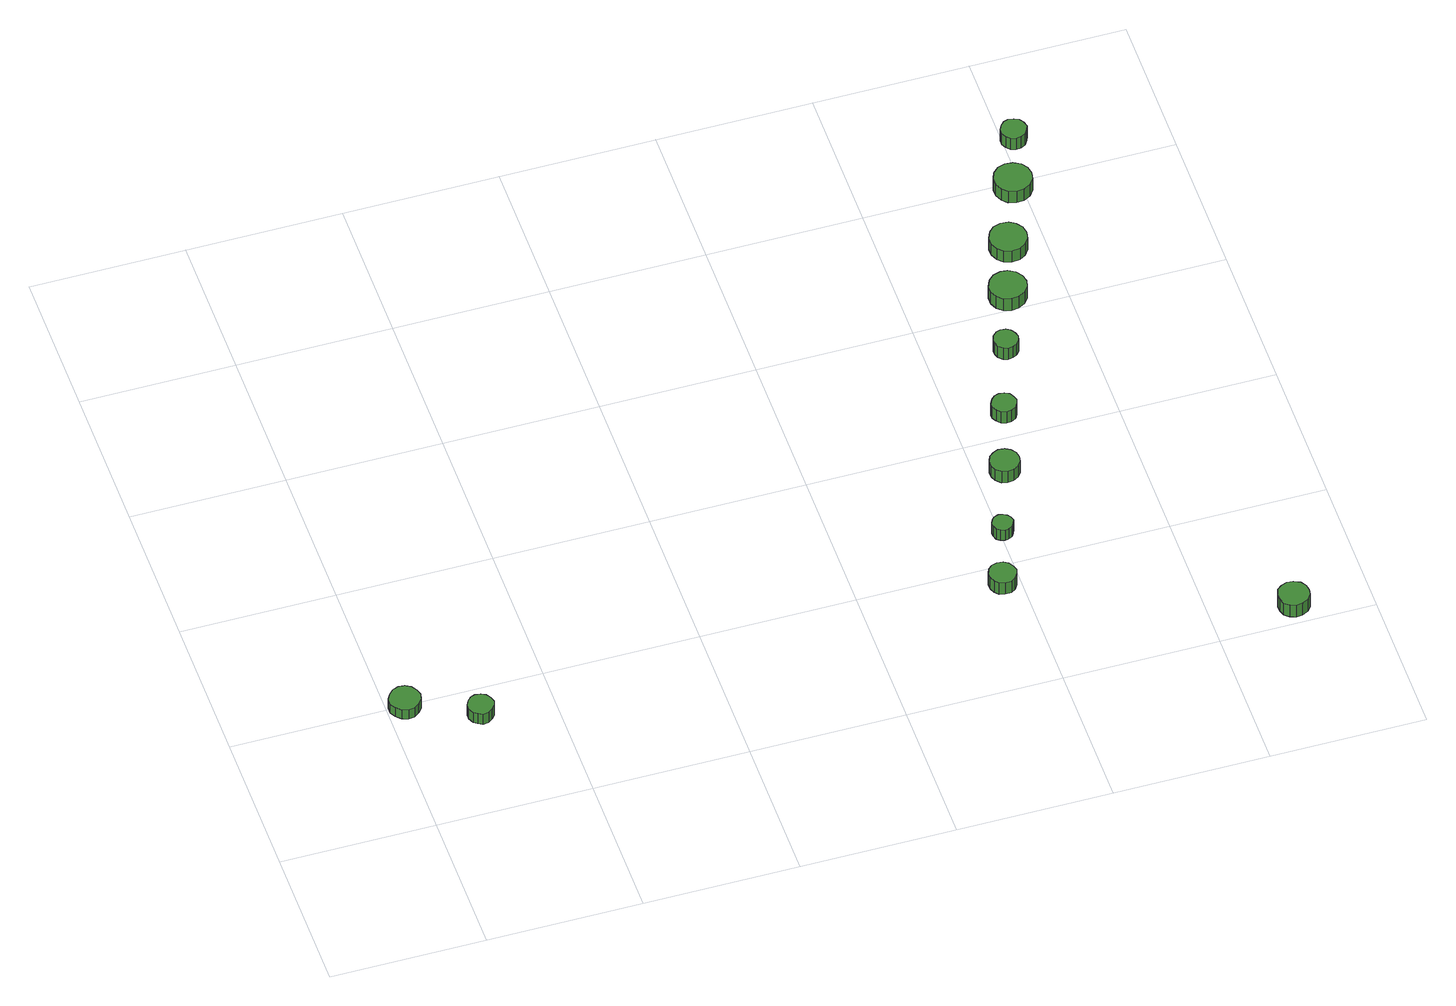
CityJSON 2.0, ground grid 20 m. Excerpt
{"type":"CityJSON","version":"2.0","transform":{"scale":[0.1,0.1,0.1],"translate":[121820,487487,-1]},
"CityObjects":{
"tree1":{"type":"SolitaryVegetationObject","attributes":{"function":"something"},"geometry":[{"type":"MultiSurface","lod":"1","boundaries":[[[0,1,2,3,4,5,6,7,8,9,10,11,12,13,14]],[[15,16,17,18,19,20,21,22,23,24,25,26,27,28,29]],[[0,29,28,1]],[[1,28,27,2]],[[2,27,26,3]],[[3,26,25,4]],[[4,25,24,5]],[[5,24,23,6]],[[6,23,22,7]],[[7,22,21,8]],[[8,21,20,9]],[[9,20,19,10]],[[10,19,18,11]],[[11,18,17,12]],[[12,17,16,13]],[[13,16,15,14]],[[14,15,29,0]]]}]},
"tree2":{"type":"SolitaryVegetationObject","attributes":{"function":"something"},"geometry":[{"type":"MultiSurface","lod":"1","boundaries":[[[30,31,32,33,34,35,36,37,38,39,40,41,42,43,44]],[[45,46,47,48,49,50,51,52,53,54,55,56,57,58,59]],[[30,59,58,31]],[[31,58,57,32]],[[32,57,56,33]],[[33,56,55,34]],[[34,55,54,35]],[[35,54,53,36]],[[36,53,52,37]],[[37,52,51,38]],[[38,51,50,39]],[[39,50,49,40]],[[40,49,48,41]],[[41,48,47,42]],[[42,47,46,43]],[[43,46,45,44]],[[44,45,59,30]]]}]},
"tree3":{"type":"SolitaryVegetationObject","attributes":{"function":"something"}},
"tree4":{"type":"SolitaryVegetationObject","attributes":{"function":"something"}},
"tree5":{"type":"SolitaryVegetationObject","attributes":{"function":"something"},"geometry":[{"type":"MultiSurface","lod":"1","boundaries":[[[60,61,62,63,64,65,66,67,68,69,70,71,72,73,74]],[[75,76,77,78,79,80,81,82,83,84,85,86,87,88,89]],[[60,89,88,61]],[[61,88,87,62]],[[62,87,86,63]],[[63,86,85,64]],[[64,85,84,65]],[[65,84,83,66]],[[66,83,82,67]],[[67,82,81,68]],[[68,81,80,69]],[[69,80,79,70]],[[70,79,78,71]],[[71,78,77,72]],[[72,77,76,73]],[[73,76,75,74]],[[74,75,89,60]]]}]},
"tree6":{"type":"SolitaryVegetationObject","attributes":{"function":"something"},"geometry":[{"type":"MultiSurface","lod":"1","boundaries":[[[90,91,92,93,94,95,96,97,98,99,100,101,102,103,104]],[[105,106,107,108,109,110,111,112,113,114,115,116,117,118,119]],[[90,119,118,91]],[[91,118,117,92]],[[92,117,116,93]],[[93,116,115,94]],[[94,115,114,95]],[[95,114,113,96]],[[96,113,112,97]],[[97,112,111,98]],[[98,111,110,99]],[[99,110,109,100]],[[100,109,108,101]],[[101,108,107,102]],[[102,107,106,103]],[[103,106,105,104]],[[104,105,119,90]]]}]},
"tree7":{"type":"SolitaryVegetationObject","attributes":{"function":"something"},"geometry":[{"type":"MultiSurface","lod":"1","boundaries":[[[120,121,122,123,124,125,126,127,128,129,130,131,132,133,134]],[[135,136,137,138,139,140,141,142,143,144,145,146,147,148,149]],[[120,149,148,121]],[[121,148,147,122]],[[122,147,146,123]],[[123,146,145,124]],[[124,145,144,125]],[[125,144,143,126]],[[126,143,142,127]],[[127,142,141,128]],[[128,141,140,129]],[[129,140,139,130]],[[130,139,138,131]],[[131,138,137,132]],[[132,137,136,133]],[[133,136,135,134]],[[134,135,149,120]]]}]},
"tree8":{"type":"SolitaryVegetationObject","attributes":{"function":"something"},"geometry":[{"type":"MultiSurface","lod":"1","boundaries":[[[150,151,152,153,154,155,156,157,158,159,160,161,162,163,164]],[[165,166,167,168,169,170,171,172,173,174,175,176,177,178,179]],[[150,179,178,151]],[[151,178,177,152]],[[152,177,176,153]],[[153,176,175,154]],[[154,175,174,155]],[[155,174,173,156]],[[156,173,172,157]],[[157,172,171,158]],[[158,171,170,159]],[[159,170,169,160]],[[160,169,168,161]],[[161,168,167,162]],[[162,167,166,163]],[[163,166,165,164]],[[164,165,179,150]]]}]},
"tree9":{"type":"SolitaryVegetationObject","attributes":{"function":"something"},"geometry":[{"type":"MultiSurface","lod":"1","boundaries":[[[180,181,182,183,184,185,186,187,188,189,190,191,192,193,194]],[[195,196,197,198,199,200,201,202,203,204,205,206,207,208,209]],[[180,209,208,181]],[[181,208,207,182]],[[182,207,206,183]],[[183,206,205,184]],[[184,205,204,185]],[[185,204,203,186]],[[186,203,202,187]],[[187,202,201,188]],[[188,201,200,189]],[[189,200,199,190]],[[190,199,198,191]],[[191,198,197,192]],[[192,197,196,193]],[[193,196,195,194]],[[194,195,209,180]]]}]},
"tree10":{"type":"SolitaryVegetationObject","attributes":{"function":"something"},"geometry":[{"type":"MultiSurface","lod":"1","boundaries":[[[210,211,212,213,214,215,216,217,218,219,220,221,222,223,224]],[[225,226,227,228,229,230,231,232,233,234,235,236,237,238,239]],[[210,239,238,211]],[[211,238,237,212]],[[212,237,236,213]],[[213,236,235,214]],[[214,235,234,215]],[[215,234,233,216]],[[216,233,232,217]],[[217,232,231,218]],[[218,231,230,219]],[[219,230,229,220]],[[220,229,228,221]],[[221,228,227,222]],[[222,227,226,223]],[[223,226,225,224]],[[224,225,239,210]]]}]},
"tree11":{"type":"SolitaryVegetationObject","attributes":{"function":"something"},"geometry":[{"type":"MultiSurface","lod":"1","boundaries":[[[240,241,242,243,244,245,246,247,248,249,250,251,252,253,254]],[[255,256,257,258,259,260,261,262,263,264,265,266,267,268,269]],[[240,269,268,241]],[[241,268,267,242]],[[242,267,266,243]],[[243,266,265,244]],[[244,265,264,245]],[[245,264,263,246]],[[246,263,262,247]],[[247,262,261,248]],[[248,261,260,249]],[[249,260,259,250]],[[250,259,258,251]],[[251,258,257,252]],[[252,257,256,253]],[[253,256,255,254]],[[254,255,269,240]]]}]},
"tree12":{"type":"SolitaryVegetationObject","attributes":{"function":"something"},"geometry":[{"type":"MultiSurface","lod":"1","boundaries":[[[270,271,272,273,274,275,276,277,278,279,280,281,282,283,284]],[[285,286,287,288,289,290,291,292,293,294,295,296,297,298,299]],[[270,299,298,271]],[[271,298,297,272]],[[272,297,296,273]],[[273,296,295,274]],[[274,295,294,275]],[[275,294,293,276]],[[276,293,292,277]],[[277,292,291,278]],[[278,291,290,279]],[[279,290,289,280]],[[280,289,288,281]],[[281,288,287,282]],[[282,287,286,283]],[[283,286,285,284]],[[284,285,299,270]]]}]},
"tree13":{"type":"SolitaryVegetationObject","attributes":{"function":"something"},"geometry":[{"type":"MultiSurface","lod":"1","boundaries":[[[300,301,302,303,304,305,306,307,308,309,310,311,312,313,314]],[[315,316,317,318,319,320,321,322,323,324,325,326,327,328,329]],[[300,329,328,301]],[[301,328,327,302]],[[302,327,326,303]],[[303,326,325,304]],[[304,325,324,305]],[[305,324,323,306]],[[306,323,322,307]],[[307,322,321,308]],[[308,321,320,309]],[[309,320,319,310]],[[310,319,318,311]],[[311,318,317,312]],[[312,317,316,313]],[[313,316,315,314]],[[314,315,329,300]]]}]},
"tree14":{"type":"SolitaryVegetationObject","attributes":{"function":"something"},"geometry":[{"type":"MultiSurface","lod":"1","boundaries":[[[330,331,332,333,334,335,336,337,338,339,340,341,342,343,344]],[[345,346,347,348,349,350,351,352,353,354,355,356,357,358,359]],[[330,359,358,331]],[[331,358,357,332]],[[332,357,356,333]],[[333,356,355,334]],[[334,355,354,335]],[[335,354,353,336]],[[336,353,352,337]],[[337,352,351,338]],[[338,351,350,339]],[[339,350,349,340]],[[340,349,348,341]],[[341,348,347,342]],[[342,347,346,343]],[[343,346,345,344]],[[344,345,359,330]]]}]}
},
"vertices":[
[43,198,23],[41,206,23],[36,213,23],[29,217,23],[21,218,23],[13,215,23],[7,209,23],[3,202,23],[3,193,23],[7,186,23],[13,180,23],[21,177,23],[29,178,23],[36,183,23],[41,189,23],[41,189,7],[36,183,7],[29,178,7],[21,177,7],[13,180,7],[7,186,7],[3,193,7],[3,202,7],[7,209,7],[13,215,7],[21,218,7],[29,217,7],[36,213,7],[41,206,7],[43,198,7],
[124,158,25],[122,165,25],[118,171,25],[112,174,25],[105,175,25],[99,173,25],[94,168,25],[91,162,25],[91,155,25],[94,148,25],[99,144,25],[105,141,25],[112,142,25],[118,146,25],[122,151,25],[122,151,7],[118,146,7],[112,142,7],[105,141,7],[99,144,7],[94,148,7],[91,155,7],[91,162,7],[94,168,7],[99,173,7],[105,175,7],[112,174,7],[118,171,7],[122,165,7],[124,158,7],
[795,170,27],[793,177,27],[789,183,27],[783,187,27],[775,188,27],[768,186,27],[763,181,27],[760,174,27],[760,167,27],[763,160,27],[768,155,27],[775,153,27],[783,153,27],[789,157,27],[793,163,27],[793,163,7],[789,157,7],[783,153,7],[775,153,7],[768,155,7],[763,160,7],[760,167,7],[760,174,7],[763,181,7],[768,186,7],[775,188,7],[783,187,7],[789,183,7],[793,177,7],[795,170,7],
[817,251,25],[815,257,25],[812,261,25],[807,264,25],[802,265,25],[796,263,25],[792,259,25],[790,254,25],[790,249,25],[792,243,25],[796,240,25],[802,238,25],[807,239,25],[812,241,25],[815,246,25],[815,246,7],[812,241,7],[807,239,7],[802,238,7],[796,240,7],[792,243,7],[790,249,7],[790,254,7],[792,259,7],[796,263,7],[802,265,7],[807,264,7],[812,261,7],[815,257,7],[817,251,7],
[855,348,26],[854,356,26],[849,362,26],[842,366,26],[834,367,26],[827,364,26],[821,359,26],[818,352,26],[818,344,26],[821,337,26],[827,331,26],[834,329,26],[842,330,26],[849,334,26],[854,340,26],[854,340,6],[849,334,6],[842,330,6],[834,329,6],[827,331,6],[821,337,6],[818,344,6],[818,352,6],[821,359,6],[827,364,6],[834,367,6],[842,366,6],[849,362,6],[854,356,6],[855,348,6],
[881,439,26],[879,445,26],[876,451,26],[870,454,26],[863,455,26],[857,453,26],[852,448,26],[849,442,26],[849,436,26],[852,430,26],[857,425,26],[863,423,26],[870,424,26],[876,427,26],[879,432,26],[879,432,6],[876,427,6],[870,424,6],[863,423,6],[857,425,6],[852,430,6],[849,436,6],[849,442,6],[852,448,6],[857,453,6],[863,455,6],[870,454,6],[876,451,6],[879,445,6],[881,439,6],
[915,539,26],[913,545,26],[909,551,26],[904,554,26],[897,555,26],[891,553,26],[886,548,26],[884,542,26],[884,536,26],[886,530,26],[891,525,26],[897,523,26],[904,524,26],[909,527,26],[913,532,26],[913,532,6],[909,527,6],[904,524,6],[897,523,6],[891,525,6],[886,530,6],[884,536,6],[884,542,6],[886,548,6],[891,553,6],[897,555,6],[904,554,6],[909,551,6],[913,545,6],[915,539,6],
[1123,29,28],[1122,37,28],[1117,44,28],[1109,48,28],[1101,49,28],[1093,46,28],[1087,41,28],[1084,33,28],[1084,25,28],[1087,17,28],[1093,12,28],[1101,9,28],[1109,10,28],[1117,14,28],[1122,21,28],[1122,21,7],[1117,14,7],[1109,10,7],[1101,9,7],[1093,12,7],[1087,17,7],[1084,25,7],[1084,33,7],[1087,41,7],[1093,46,7],[1101,49,7],[1109,48,7],[1117,44,7],[1122,37,7],[1123,29,7],
[952,622,27],[950,632,27],[944,640,27],[935,645,27],[926,646,27],[916,643,27],[909,636,27],[905,627,27],[905,617,27],[909,608,27],[916,602,27],[926,599,27],[935,600,27],[944,605,27],[950,612,27],[950,612,6],[944,605,6],[935,600,6],[926,599,6],[916,602,6],[909,608,6],[905,617,6],[905,627,6],[909,636,6],[916,643,6],[926,646,6],[935,645,6],[944,640,6],[950,632,6],[952,622,6],
[977,699,26],[975,709,26],[969,717,26],[961,722,26],[951,723,26],[941,720,26],[934,713,26],[930,704,26],[930,694,26],[934,685,26],[941,678,26],[951,675,26],[961,676,26],[969,681,26],[975,689,26],[975,689,6],[969,681,6],[961,676,6],[951,675,6],[941,678,6],[934,685,6],[930,694,6],[930,704,6],[934,713,6],[941,720,6],[951,723,6],[961,722,6],[969,717,6],[975,709,6],[977,699,6],
[1013,791,26],[1011,801,26],[1005,809,26],[996,814,26],[986,815,26],[976,812,26],[969,805,26],[965,796,26],[965,786,26],[969,777,26],[976,770,26],[986,767,26],[996,768,26],[1005,773,26],[1011,781,26],[1011,781,6],[1005,773,6],[996,768,6],[986,767,6],[976,770,6],[969,777,6],[965,786,6],[965,796,6],[969,805,6],[976,812,6],[986,815,6],[996,814,6],[1005,809,6],[1011,801,6],[1013,791,6],
[1031,867,26],[1029,874,26],[1025,880,26],[1019,883,26],[1012,884,26],[1006,882,26],[1001,877,26],[998,871,26],[998,864,26],[1001,858,26],[1006,853,26],[1012,851,26],[1019,852,26],[1025,855,26],[1029,861,26],[1029,861,6],[1025,855,6],[1019,852,6],[1012,851,6],[1006,853,6],[1001,858,6],[998,864,6],[998,871,6],[1001,877,6],[1006,882,6],[1012,884,6],[1019,883,6],[1025,880,6],[1029,874,6],[1031,867,6]
]}
